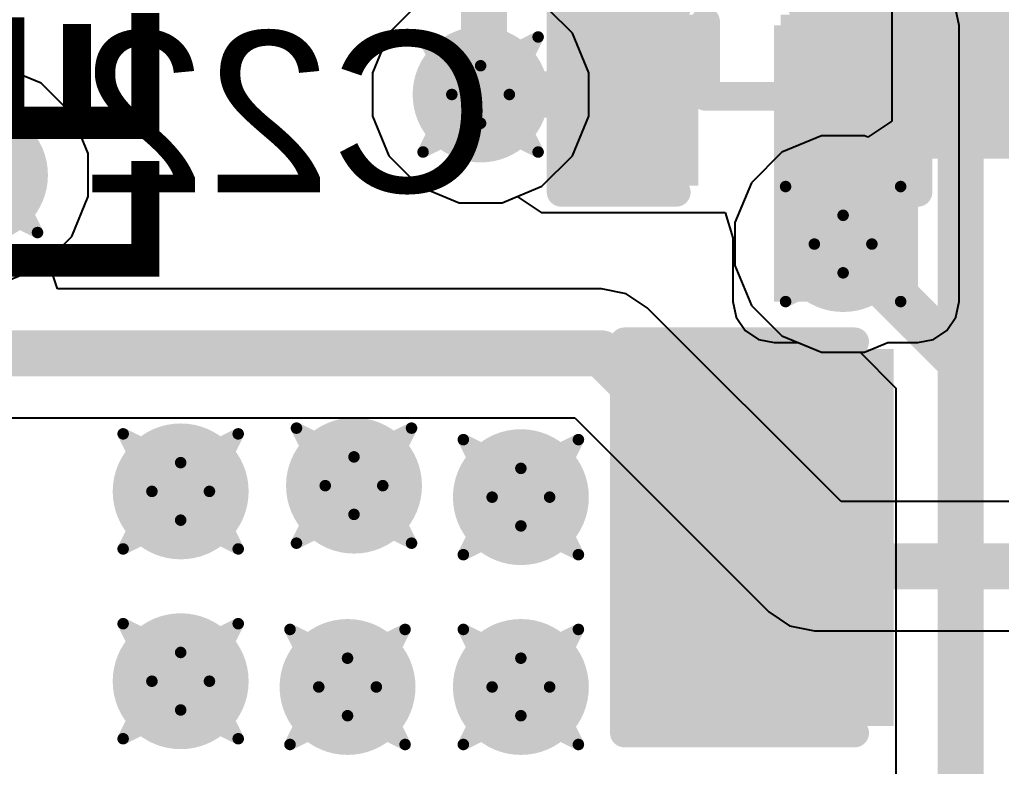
# Model space of a CAD drawing. Header units: inches. Extents: x -8 to 384, y -12 to 64.
# Drawn here: x 21.028 to 25.362, y 7.854 to 11.151 of the extents above; entities that cross this region are included whole.
import ezdxf

# ---------------------------------------------------------------- set-up
doc = ezdxf.new("R2010")
doc.units = ezdxf.units.IN
for name, color, linetype in [('Board_outline', 216, 'Continuous'), ('Bottom Layer', 5, 'Continuous'), ('Bottom Overlay', 54, 'Continuous'), ('Bottom Paste', 16, 'Continuous'), ('Bottom Solder', 6, 'Continuous'), ('Drill Drawing', 1, 'Continuous'), ('Top Layer', 1, 'Continuous'), ('Top Overlay', 2, 'Continuous'), ('Top Paste', 8, 'Continuous'), ('Top Solder', 216, 'Continuous'), ('Via Holes', 16, 'Continuous')]:
    doc.layers.add(name, color=color, linetype=linetype)
doc.styles.add('Arial', font='', dxfattribs={"height": 0.2})
doc.styles.add('Arial_Bold', font='', dxfattribs={"height": 0.2})
doc.styles.get('Arial').set_extended_font_data('Arial')
doc.styles.get('Arial_Bold').set_extended_font_data('Arial', bold=True)

# ---------------------------------------------------------------- blocks, each defined once
blk = doc.blocks.new('QFN_3X3__47')
at = {"layer": 'Top Layer'}
for points in [[(-1.125, 1.1), (-1.125, 1.8), (-0.875, 1.8), (-0.875, 1.1)], [(-0.625, 1.1), (-0.625, 1.8), (-0.375, 1.8), (-0.375, 1.1)], [(-0.125, 1.1), (-0.125, 1.8), (0.125, 1.8), (0.125, 1.1)], [(0.375, 1.1), (0.375, 1.8), (0.625, 1.8), (0.625, 1.1)], [(0.875, 1.1), (0.875, 1.8), (1.125, 1.8), (1.125, 1.1)], [(-1.8, 0.625), (-0.5, 0.625), (-0.5, 0.375), (-1.8, 0.375)], [(0.5, 0.625), (1.8, 0.625), (1.8, 0.375), (0.5, 0.375)], [(-1.8, 0.125), (-0.5, 0.125), (-0.5, -0.125), (-1.8, -0.125)], [(0.5, 0.125), (1.8, 0.125), (1.8, -0.125), (0.5, -0.125)], [(-1.8, -0.375), (-0.5, -0.375), (-0.5, -0.625), (-1.8, -0.625)], [(0.5, -0.375), (1.8, -0.375), (1.8, -0.625), (0.5, -0.625)], [(-1.125, -1.8), (-1.125, -1.1), (-0.875, -1.1), (-0.875, -1.8)], [(-0.625, -1.8), (-0.625, -1.1), (-0.375, -1.1), (-0.375, -1.8)], [(-0.125, -1.8), (-0.125, -1.1), (0.125, -1.1), (0.125, -1.8)], [(0.375, -1.8), (0.375, -1.1), (0.625, -1.1), (0.625, -1.8)], [(0.875, -1.8), (0.875, -1.1), (1.125, -1.1), (1.125, -1.8)]]:
    blk.add_hatch(color=1, dxfattribs=at).paths.add_polyline_path(points)
at = {"layer": 'Top Paste'}
for points in [[(-1.125, 1.1), (-1.125, 1.8), (-0.875, 1.8), (-0.875, 1.1)], [(-0.625, 1.1), (-0.625, 1.8), (-0.375, 1.8), (-0.375, 1.1)], [(-0.125, 1.1), (-0.125, 1.8), (0.125, 1.8), (0.125, 1.1)], [(0.375, 1.1), (0.375, 1.8), (0.625, 1.8), (0.625, 1.1)], [(0.875, 1.1), (0.875, 1.8), (1.125, 1.8), (1.125, 1.1)], [(-1.8, 0.625), (-0.5, 0.625), (-0.5, 0.375), (-1.8, 0.375)], [(0.5, 0.625), (1.8, 0.625), (1.8, 0.375), (0.5, 0.375)], [(-1.8, 0.125), (-0.5, 0.125), (-0.5, -0.125), (-1.8, -0.125)], [(0.5, 0.125), (1.8, 0.125), (1.8, -0.125), (0.5, -0.125)], [(-1.8, -0.375), (-0.5, -0.375), (-0.5, -0.625), (-1.8, -0.625)], [(0.5, -0.375), (1.8, -0.375), (1.8, -0.625), (0.5, -0.625)], [(-1.125, -1.8), (-1.125, -1.1), (-0.875, -1.1), (-0.875, -1.8)], [(-0.625, -1.8), (-0.625, -1.1), (-0.375, -1.1), (-0.375, -1.8)], [(-0.125, -1.8), (-0.125, -1.1), (0.125, -1.1), (0.125, -1.8)], [(0.375, -1.8), (0.375, -1.1), (0.625, -1.1), (0.625, -1.8)], [(0.875, -1.8), (0.875, -1.1), (1.125, -1.1), (1.125, -1.8)]]:
    blk.add_hatch(color=8, dxfattribs=at).paths.add_polyline_path(points)
at = {"layer": 'Top Solder'}
for points in [[(-1.2266, 0.9984), (-1.2266, 1.9016), (-0.7734, 1.9016), (-0.7734, 0.9984)], [(-0.7266, 0.9984), (-0.7266, 1.9016), (-0.2734, 1.9016), (-0.2734, 0.9984)], [(-0.2266, 0.9984), (-0.2266, 1.9016), (0.2266, 1.9016), (0.2266, 0.9984)], [(0.2734, 0.9984), (0.2734, 1.9016), (0.7266, 1.9016), (0.7266, 0.9984)], [(0.7734, 0.9984), (0.7734, 1.9016), (1.2266, 1.9016), (1.2266, 0.9984)], [(-1.9016, 0.7266), (-0.3984, 0.7266), (-0.3984, 0.2734), (-1.9016, 0.2734)], [(0.3984, 0.7266), (1.9016, 0.7266), (1.9016, 0.2734), (0.3984, 0.2734)], [(-1.9016, 0.2266), (-0.3984, 0.2266), (-0.3984, -0.2266), (-1.9016, -0.2266)], [(0.3984, 0.2266), (1.9016, 0.2266), (1.9016, -0.2266), (0.3984, -0.2266)], [(-1.9016, -0.2734), (-0.3984, -0.2734), (-0.3984, -0.7266), (-1.9016, -0.7266)], [(0.3984, -0.2734), (1.9016, -0.2734), (1.9016, -0.7266), (0.3984, -0.7266)], [(-1.2266, -1.9016), (-1.2266, -0.9984), (-0.7734, -0.9984), (-0.7734, -1.9016)], [(-0.7266, -1.9016), (-0.7266, -0.9984), (-0.2734, -0.9984), (-0.2734, -1.9016)], [(-0.2266, -1.9016), (-0.2266, -0.9984), (0.2266, -0.9984), (0.2266, -1.9016)], [(0.2734, -1.9016), (0.2734, -0.9984), (0.7266, -0.9984), (0.7266, -1.9016)], [(0.7734, -1.9016), (0.7734, -0.9984), (1.2266, -0.9984), (1.2266, -1.9016)]]:
    blk.add_hatch(color=216, dxfattribs=at).paths.add_polyline_path(points)
at = {"layer": 'Top Overlay'}
for points in [[(-1.6256, 1.6256, 0.127, 0.127, 0), (-1.6256, 0.762, 0.127, 0.127, 0)], [(-1.6256, 1.6256, 0.127, 0.127, 0), (-1.2954, 1.6256, 0.127, 0.127, 0)], [(1.2954, 1.6256, 0.127, 0.127, 0), (1.6256, 1.6256, 0.127, 0.127, 0)], [(1.6256, 1.6256, 0.127, 0.127, 0), (1.6256, 0.762, 0.127, 0.127, 0)], [(-1.6256, -0.762, 0.127, 0.127, 0), (-1.6256, -1.6256, 0.127, 0.127, 0)], [(1.6256, -0.762, 0.127, 0.127, 0), (1.6256, -1.6256, 0.127, 0.127, 0)], [(-1.6256, -1.6256, 0.127, 0.127, 0), (-1.2954, -1.6256, 0.127, 0.127, 0)], [(1.2954, -1.6256, 0.127, 0.127, 0), (1.6256, -1.6256, 0.127, 0.127, 0)]]:
    blk.add_lwpolyline(points, format="xyseb", dxfattribs=at)
for points in [[(-1.6574, 1.6256, 0.0635, 0.0635, 1), (-1.5938, 1.6256, 0.0635, 0.0635, 1)], [(-1.6574, 1.6256, 0.0635, 0.0635, 1), (-1.5938, 1.6256, 0.0635, 0.0635, 1)], [(-1.3272, 1.6256, 0.0635, 0.0635, 1), (-1.2636, 1.6256, 0.0635, 0.0635, 1)], [(1.2636, 1.6256, 0.0635, 0.0635, 1), (1.3272, 1.6256, 0.0635, 0.0635, 1)], [(1.5938, 1.6256, 0.0635, 0.0635, 1), (1.6574, 1.6256, 0.0635, 0.0635, 1)], [(1.5938, 1.6256, 0.0635, 0.0635, 1), (1.6574, 1.6256, 0.0635, 0.0635, 1)], [(-1.778, 0.889, 0.127, 0.127, 1), (-1.8796, 0.889, 0.127, 0.127, 1)], [(-1.9114, 0.889, 0.0635, 0.0635, 1), (-1.8478, 0.889, 0.0635, 0.0635, 1)], [(-1.8097, 0.889, 0.0635, 0.0635, 1), (-1.7463, 0.889, 0.0635, 0.0635, 1)], [(-1.6574, 0.762, 0.0635, 0.0635, 1), (-1.5938, 0.762, 0.0635, 0.0635, 1)], [(1.5938, 0.762, 0.0635, 0.0635, 1), (1.6574, 0.762, 0.0635, 0.0635, 1)], [(-1.6574, -0.762, 0.0635, 0.0635, 1), (-1.5938, -0.762, 0.0635, 0.0635, 1)], [(1.5938, -0.762, 0.0635, 0.0635, 1), (1.6574, -0.762, 0.0635, 0.0635, 1)], [(-1.6574, -1.6256, 0.0635, 0.0635, 1), (-1.5938, -1.6256, 0.0635, 0.0635, 1)], [(-1.6574, -1.6256, 0.0635, 0.0635, 1), (-1.5938, -1.6256, 0.0635, 0.0635, 1)], [(-1.3272, -1.6256, 0.0635, 0.0635, 1), (-1.2636, -1.6256, 0.0635, 0.0635, 1)], [(1.2636, -1.6256, 0.0635, 0.0635, 1), (1.3272, -1.6256, 0.0635, 0.0635, 1)], [(1.5938, -1.6256, 0.0635, 0.0635, 1), (1.6574, -1.6256, 0.0635, 0.0635, 1)], [(1.5938, -1.6256, 0.0635, 0.0635, 1), (1.6574, -1.6256, 0.0635, 0.0635, 1)]]:
    blk.add_lwpolyline(points, format="xyseb", close=True, dxfattribs=at)
blk = doc.blocks.new('LED_0402_63')
at = {"layer": 'Top Layer'}
for points in [[(-0.785, 0.36), (-0.165, 0.36), (-0.165, -0.36), (-0.785, -0.36)], [(0.165, 0.36), (0.785, 0.36), (0.785, -0.36), (0.165, -0.36)]]:
    blk.add_hatch(color=1, dxfattribs=at).paths.add_polyline_path(points)
at = {"layer": 'Top Overlay'}
blk.add_hatch(color=2, dxfattribs=at).paths.add_polyline_path([(0.9398, -0.5632), (1.6002, -0.5632), (1.6002, 0.5544), (0.9398, 0.5544)])
at = {"layer": 'Top Paste'}
for points in [[(-0.785, 0.36), (-0.165, 0.36), (-0.165, -0.36), (-0.785, -0.36)], [(0.165, 0.36), (0.785, 0.36), (0.785, -0.36), (0.165, -0.36)]]:
    blk.add_hatch(color=8, dxfattribs=at).paths.add_polyline_path(points)
at = {"layer": 'Top Solder'}
for points in [[(-0.8866, 0.4616), (-0.0634, 0.4616), (-0.0634, -0.4616), (-0.8866, -0.4616)], [(0.0634, 0.4616), (0.8866, 0.4616), (0.8866, -0.4616), (0.0634, -0.4616)]]:
    blk.add_hatch(color=216, dxfattribs=at).paths.add_polyline_path(points)
at = {"layer": 'Top Overlay'}
for points in [[(-0.9144, 0.4826, 0.2, 0.2, 0), (-0.9144, -0.4826, 0.2, 0.2, 0)], [(-0.9144, 0.4826, 0.2, 0.2, 0), (0.9398, 0.4826, 0.2, 0.2, 0)], [(0.9398, 0.4826, 0.2, 0.2, 0), (0.9398, -0.4826, 0.2, 0.2, 0)], [(-0.9144, -0.4826, 0.2, 0.2, 0), (0.9398, -0.4826, 0.2, 0.2, 0)]]:
    blk.add_lwpolyline(points, format="xyseb", dxfattribs=at)
for points in [[(-0.9644, 0.4826, 0.1, 0.1, 1), (-0.8644, 0.4826, 0.1, 0.1, 1)], [(-0.9644, 0.4826, 0.1, 0.1, 1), (-0.8644, 0.4826, 0.1, 0.1, 1)], [(0.8898, 0.4826, 0.1, 0.1, 1), (0.9898, 0.4826, 0.1, 0.1, 1)], [(0.8898, 0.4826, 0.1, 0.1, 1), (0.9898, 0.4826, 0.1, 0.1, 1)], [(-0.9644, -0.4826, 0.1, 0.1, 1), (-0.8644, -0.4826, 0.1, 0.1, 1)], [(-0.9644, -0.4826, 0.1, 0.1, 1), (-0.8644, -0.4826, 0.1, 0.1, 1)], [(0.8898, -0.4826, 0.1, 0.1, 1), (0.9898, -0.4826, 0.1, 0.1, 1)], [(0.8898, -0.4826, 0.1, 0.1, 1), (0.9898, -0.4826, 0.1, 0.1, 1)]]:
    blk.add_lwpolyline(points, format="xyseb", close=True, dxfattribs=at)
at = {"layer": 'Top Overlay', "style": 'Arial_Bold'}
blk.add_text('LED3', height=0.7112, dxfattribs=at).set_placement((-0.9898, -1.6471))
blk = doc.blocks.new('C___0402_B_90')
at = {"layer": 'Bottom Layer'}
for points in [[(-0.2413, 0.3175), (-0.2413, -0.3175), (-0.6985, -0.3175), (-0.6985, 0.3175)], [(0.6985, 0.3175), (0.6985, -0.3175), (0.2413, -0.3175), (0.2413, 0.3175)]]:
    blk.add_hatch(color=5, dxfattribs=at).paths.add_polyline_path(points)
at = {"layer": 'Bottom Paste'}
for points in [[(-0.2413, 0.3175), (-0.2413, -0.3175), (-0.6985, -0.3175), (-0.6985, 0.3175)], [(0.6985, 0.3175), (0.6985, -0.3175), (0.2413, -0.3175), (0.2413, 0.3175)]]:
    blk.add_hatch(color=16, dxfattribs=at).paths.add_polyline_path(points)
at = {"layer": 'Bottom Solder'}
for points in [[(-0.1813, 0.3775), (-0.1813, -0.3775), (-0.7585, -0.3775), (-0.7585, 0.3775)], [(0.7585, 0.3775), (0.7585, -0.3775), (0.1813, -0.3775), (0.1813, 0.3775)]]:
    blk.add_hatch(color=6, dxfattribs=at).paths.add_polyline_path(points)
at = {"layer": 'Bottom Overlay'}
for points in [[(-0.7874, 0.4064, 0.127, 0.127, 0), (-0.7874, -0.4064, 0.127, 0.127, 0)], [(-0.2794, 0.4064, 0.127, 0.127, 0), (-0.7874, 0.4064, 0.127, 0.127, 0)], [(0.7874, 0.4064, 0.127, 0.127, 0), (0.2794, 0.4064, 0.127, 0.127, 0)], [(0.7874, 0.4064, 0.127, 0.127, 0), (0.7874, -0.4064, 0.127, 0.127, 0)], [(-0.2794, -0.4064, 0.127, 0.127, 0), (-0.7874, -0.4064, 0.127, 0.127, 0)], [(0.7874, -0.4064, 0.127, 0.127, 0), (0.2794, -0.4064, 0.127, 0.127, 0)]]:
    blk.add_lwpolyline(points, format="xyseb", dxfattribs=at)
for points in [[(-0.8191, 0.4064, 0.0635, 0.0635, 1), (-0.7556, 0.4064, 0.0635, 0.0635, 1)], [(-0.8191, 0.4064, 0.0635, 0.0635, 1), (-0.7556, 0.4064, 0.0635, 0.0635, 1)], [(-0.3111, 0.4064, 0.0635, 0.0635, 1), (-0.2477, 0.4064, 0.0635, 0.0635, 1)], [(0.2477, 0.4064, 0.0635, 0.0635, 1), (0.3111, 0.4064, 0.0635, 0.0635, 1)], [(0.7556, 0.4064, 0.0635, 0.0635, 1), (0.8191, 0.4064, 0.0635, 0.0635, 1)], [(0.7556, 0.4064, 0.0635, 0.0635, 1), (0.8191, 0.4064, 0.0635, 0.0635, 1)], [(-0.8191, -0.4064, 0.0635, 0.0635, 1), (-0.7556, -0.4064, 0.0635, 0.0635, 1)], [(-0.8191, -0.4064, 0.0635, 0.0635, 1), (-0.7556, -0.4064, 0.0635, 0.0635, 1)], [(-0.3111, -0.4064, 0.0635, 0.0635, 1), (-0.2477, -0.4064, 0.0635, 0.0635, 1)], [(0.2477, -0.4064, 0.0635, 0.0635, 1), (0.3111, -0.4064, 0.0635, 0.0635, 1)], [(0.7556, -0.4064, 0.0635, 0.0635, 1), (0.8191, -0.4064, 0.0635, 0.0635, 1)], [(0.7556, -0.4064, 0.0635, 0.0635, 1), (0.8191, -0.4064, 0.0635, 0.0635, 1)]]:
    blk.add_lwpolyline(points, format="xyseb", close=True, dxfattribs=at)
blk = doc.blocks.new('C__0805_107')
at = {"layer": 'Top Layer'}
for points in [[(-1.524, 0.762), (-0.508, 0.762), (-0.508, -0.762), (-1.524, -0.762)], [(0.508, 0.762), (1.524, 0.762), (1.524, -0.762), (0.508, -0.762)]]:
    blk.add_hatch(color=1, dxfattribs=at).paths.add_polyline_path(points)
at = {"layer": 'Top Paste'}
for points in [[(-1.524, 0.762), (-0.508, 0.762), (-0.508, -0.762), (-1.524, -0.762)], [(0.508, 0.762), (1.524, 0.762), (1.524, -0.762), (0.508, -0.762)]]:
    blk.add_hatch(color=8, dxfattribs=at).paths.add_polyline_path(points)
at = {"layer": 'Top Solder'}
for points in [[(-1.594, 0.832), (-0.438, 0.832), (-0.438, -0.832), (-1.594, -0.832)], [(0.438, 0.832), (1.594, 0.832), (1.594, -0.832), (0.438, -0.832)]]:
    blk.add_hatch(color=216, dxfattribs=at).paths.add_polyline_path(points)
at = {"layer": 'Top Overlay'}
for points in [[(-1.6256, 0.8636, 0.127, 0.127, 0), (-1.6256, -0.8636, 0.127, 0.127, 0)], [(-0.6096, 0.8636, 0.127, 0.127, 0), (-1.6256, 0.8636, 0.127, 0.127, 0)], [(1.6256, 0.8636, 0.127, 0.127, 0), (0.6096, 0.8636, 0.127, 0.127, 0)], [(1.6256, 0.8636, 0.127, 0.127, 0), (1.6256, -0.8636, 0.127, 0.127, 0)], [(-0.6096, -0.8636, 0.127, 0.127, 0), (-1.6256, -0.8636, 0.127, 0.127, 0)], [(1.6256, -0.8636, 0.127, 0.127, 0), (0.6096, -0.8636, 0.127, 0.127, 0)]]:
    blk.add_lwpolyline(points, format="xyseb", dxfattribs=at)
for points in [[(-1.6574, 0.8636, 0.0635, 0.0635, 1), (-1.5938, 0.8636, 0.0635, 0.0635, 1)], [(-1.6574, 0.8636, 0.0635, 0.0635, 1), (-1.5938, 0.8636, 0.0635, 0.0635, 1)], [(-0.6413, 0.8636, 0.0635, 0.0635, 1), (-0.5778, 0.8636, 0.0635, 0.0635, 1)], [(0.5778, 0.8636, 0.0635, 0.0635, 1), (0.6413, 0.8636, 0.0635, 0.0635, 1)], [(1.5938, 0.8636, 0.0635, 0.0635, 1), (1.6574, 0.8636, 0.0635, 0.0635, 1)], [(1.5938, 0.8636, 0.0635, 0.0635, 1), (1.6574, 0.8636, 0.0635, 0.0635, 1)], [(-1.6574, -0.8636, 0.0635, 0.0635, 1), (-1.5938, -0.8636, 0.0635, 0.0635, 1)], [(-1.6574, -0.8636, 0.0635, 0.0635, 1), (-1.5938, -0.8636, 0.0635, 0.0635, 1)], [(-0.6413, -0.8636, 0.0635, 0.0635, 1), (-0.5778, -0.8636, 0.0635, 0.0635, 1)], [(0.5778, -0.8636, 0.0635, 0.0635, 1), (0.6413, -0.8636, 0.0635, 0.0635, 1)], [(1.5938, -0.8636, 0.0635, 0.0635, 1), (1.6574, -0.8636, 0.0635, 0.0635, 1)], [(1.5938, -0.8636, 0.0635, 0.0635, 1), (1.6574, -0.8636, 0.0635, 0.0635, 1)]]:
    blk.add_lwpolyline(points, format="xyseb", close=True, dxfattribs=at)

msp = doc.modelspace()

# ---------------------------------------------------------------- hatches: boundary and pattern name
at = {"layer": 'Bottom Layer'}
h = msp.add_hatch(color=5, dxfattribs=at)
edge = h.paths.add_edge_path()
edge.add_arc((23.0632, 10.8204), 0.3, 0, 360)
msp.add_hatch(color=5, dxfattribs=at).paths.add_polyline_path([(24.3586, 9.906), (24.9936, 9.906), (24.9936, 11.1252), (24.3586, 11.1252)])
h = msp.add_hatch(color=5, dxfattribs=at)
edge = h.paths.add_edge_path()
edge.add_arc((20.8534, 10.4648), 0.3, 0, 360)
h = msp.add_hatch(color=5, dxfattribs=at)
edge = h.paths.add_edge_path()
edge.add_arc((24.6634, 10.16), 0.3, 0, 360)
h = msp.add_hatch(color=5, dxfattribs=at)
edge = h.paths.add_edge_path()
edge.add_arc((21.7393, 9.0678), 0.3, 0, 360)
h = msp.add_hatch(color=5, dxfattribs=at)
edge = h.paths.add_edge_path()
edge.add_arc((22.5044, 9.0932), 0.3, 0, 360)
h = msp.add_hatch(color=5, dxfattribs=at)
edge = h.paths.add_edge_path()
edge.add_arc((23.241, 9.0424), 0.3, 0, 360)
h = msp.add_hatch(color=5, dxfattribs=at)
edge = h.paths.add_edge_path()
edge.add_arc((21.7393, 8.2296), 0.3, 0, 360)
h = msp.add_hatch(color=5, dxfattribs=at)
edge = h.paths.add_edge_path()
edge.add_arc((22.4759, 8.2042), 0.3, 0, 360)
h = msp.add_hatch(color=5, dxfattribs=at)
edge = h.paths.add_edge_path()
edge.add_arc((23.241, 8.2042), 0.3, 0, 360)
at = {"layer": 'Top Layer'}
h = msp.add_hatch(color=1, dxfattribs=at)
edge = h.paths.add_edge_path()
edge.add_arc((23.0632, 10.8204), 0.3, 0, 360)
h = msp.add_hatch(color=1, dxfattribs=at)
edge = h.paths.add_edge_path()
edge.add_arc((20.8534, 10.4648), 0.3, 0, 360)
h = msp.add_hatch(color=1, dxfattribs=at)
edge = h.paths.add_edge_path()
edge.add_arc((24.6634, 10.16), 0.3, 0, 360)
h = msp.add_hatch(color=1, dxfattribs=at)
edge = h.paths.add_edge_path()
edge.add_arc((21.7393, 9.0678), 0.3, 0, 360)
h = msp.add_hatch(color=1, dxfattribs=at)
edge = h.paths.add_edge_path()
edge.add_arc((22.5044, 9.0932), 0.3, 0, 360)
h = msp.add_hatch(color=1, dxfattribs=at)
edge = h.paths.add_edge_path()
edge.add_arc((23.241, 9.0424), 0.3, 0, 360)
h = msp.add_hatch(color=1, dxfattribs=at)
edge = h.paths.add_edge_path()
edge.add_arc((21.7393, 8.2296), 0.3, 0, 360)
h = msp.add_hatch(color=1, dxfattribs=at)
edge = h.paths.add_edge_path()
edge.add_arc((22.4759, 8.2042), 0.3, 0, 360)
h = msp.add_hatch(color=1, dxfattribs=at)
edge = h.paths.add_edge_path()
edge.add_arc((23.241, 8.2042), 0.3, 0, 360)
at = {"layer": 'Via Holes'}
h = msp.add_hatch(color=7, dxfattribs=at)
edge = h.paths.add_edge_path()
edge.add_arc((23.0632, 10.8204), 0.15, 0, 360)
h = msp.add_hatch(color=7, dxfattribs=at)
edge = h.paths.add_edge_path()
edge.add_arc((24.6634, 10.16), 0.15, 0, 360)
h = msp.add_hatch(color=7, dxfattribs=at)
edge = h.paths.add_edge_path()
edge.add_arc((22.5044, 9.0932), 0.15, 0, 360)
h = msp.add_hatch(color=7, dxfattribs=at)
edge = h.paths.add_edge_path()
edge.add_arc((21.7393, 9.0678), 0.15, 0, 360)
h = msp.add_hatch(color=7, dxfattribs=at)
edge = h.paths.add_edge_path()
edge.add_arc((23.241, 9.0424), 0.15, 0, 360)
h = msp.add_hatch(color=7, dxfattribs=at)
edge = h.paths.add_edge_path()
edge.add_arc((21.7393, 8.2296), 0.15, 0, 360)
h = msp.add_hatch(color=7, dxfattribs=at)
edge = h.paths.add_edge_path()
edge.add_arc((22.4759, 8.2042), 0.15, 0, 360)
h = msp.add_hatch(color=7, dxfattribs=at)
edge = h.paths.add_edge_path()
edge.add_arc((23.241, 8.2042), 0.15, 0, 360)

# ---------------------------------------------------------------- linework, layer by layer
at = {"layer": 'Board_outline'}
msp.add_lwpolyline([(37.5368, 13.3604, 0.254, 0.254, 1), (-7.4632, 13.3604, 0.254, 0.254, 1)], format="xyseb", close=True, dxfattribs=at)
at = {"layer": 'Bottom Layer'}
for p, q in [((22.7925, 11.2255), (22.6581, 11.0911)), ((25.1749, 11.1252), (25.1611, 11.1946)), ((25.1749, 9.906), (25.1749, 11.1252)), ((22.6581, 11.0911), (22.5854, 10.9154)), ((21.1241, 10.8699), (20.9484, 10.9426)), ((22.5854, 10.9154), (22.5854, 10.7254)), ((21.2585, 10.7355), (21.1241, 10.8699)), ((21.3312, 10.5598), (21.2585, 10.7355)), ((22.5854, 10.7254), (22.6581, 10.5497)), ((21.3312, 10.3698), (21.3312, 10.5598)), ((22.6581, 10.5497), (22.7925, 10.4153)), ((22.7925, 10.4153), (22.9682, 10.3426)), ((21.2585, 10.1941), (21.3312, 10.3698)), ((23.1582, 10.3426), (23.2246, 10.3701)), ((23.2246, 10.3701), (23.3299, 10.2997)), ((22.9682, 10.3426), (23.1582, 10.3426)), ((23.3299, 10.2997), (23.3299, 10.2997)), ((23.3299, 10.2997), (24.1427, 10.2997)), ((24.1427, 10.2997), (24.1773, 10.187)), ((21.1536, 10.0893), (21.2585, 10.1941)), ((24.1773, 10.187), (24.1773, 9.906)), ((21.1954, 9.9623), (21.1536, 10.0893)), ((23.5966, 9.9623), (21.1954, 9.9623)), ((23.7056, 9.9406), (23.5966, 9.9623)), ((23.5966, 9.9623), (23.5966, 9.9623)), ((23.798, 9.8788), (23.7056, 9.9406)), ((24.1773, 9.906), (24.1911, 9.8366)), ((25.1611, 9.8366), (25.1749, 9.906)), ((24.6544, 9.0225), (23.798, 9.8788)), ((24.1911, 9.8366), (24.2304, 9.7778)), ((25.1218, 9.7778), (25.1611, 9.8366)), ((24.2304, 9.7778), (24.2892, 9.7385)), ((25.063, 9.7385), (25.1218, 9.7778)), ((24.2892, 9.7385), (24.3586, 9.7247)), ((24.3586, 9.7247), (24.4657, 9.7247)), ((24.4657, 9.7247), (24.5684, 9.6822)), ((24.7584, 9.6822), (24.8611, 9.7247)), ((24.8611, 9.7247), (24.9936, 9.7247)), ((24.9936, 9.7247), (25.063, 9.7385)), ((24.5684, 9.6822), (24.7584, 9.6822)), ((20.4343, 9.3925), (23.4786, 9.3925)), ((23.4786, 9.3925), (24.335, 8.5362)), ((26.8634, 9.0225), (24.6544, 9.0225)), ((24.335, 8.5362), (24.4274, 8.4744)), ((24.4274, 8.4744), (24.5364, 8.4527)), ((24.5364, 8.4527), (24.5364, 8.4527)), ((24.5364, 8.4527), (26.8634, 8.4527))]:
    msp.add_line(p, q, dxfattribs=at)
for points in [[(23.0632, 10.8204, 0.2032, 0.2032, 0), (23.7109, 10.8204, 0.2032, 0.2032, 0)], [(23.7109, 10.8204, 0.2032, 0.2032, 0), (23.7363, 10.795, 0.2032, 0.2032, 0)], [(24.6634, 10.6807, 0.2032, 0.2032, 0), (24.7777, 10.795, 0.2032, 0.2032, 0)], [(24.6634, 10.16, 0.2032, 0.2032, 0), (24.6634, 10.6807, 0.2032, 0.2032, 0)], [(19.939, 9.6774, 0.2032, 0.2032, 0), (23.5966, 9.6774, 0.2032, 0.2032, 0)], [(23.5966, 9.6774, 0.2032, 0.2032, 0), (24.5364, 8.7376, 0.2032, 0.2032, 0)], [(24.5364, 8.7376, 0.2032, 0.2032, 0), (27.2542, 8.7376, 0.2032, 0.2032, 0)]]:
    msp.add_lwpolyline(points, format="xyseb", dxfattribs=at)
for points in [[(23.0124, 10.8204, 0.1016, 0.1016, 1), (23.114, 10.8204, 0.1016, 0.1016, 1)], [(23.6601, 10.8204, 0.1016, 0.1016, 1), (23.7617, 10.8204, 0.1016, 0.1016, 1)], [(23.6601, 10.8204, 0.1016, 0.1016, 1), (23.7617, 10.8204, 0.1016, 0.1016, 1)], [(23.6855, 10.795, 0.1016, 0.1016, 1), (23.7871, 10.795, 0.1016, 0.1016, 1)], [(24.7269, 10.795, 0.1016, 0.1016, 1), (24.8285, 10.795, 0.1016, 0.1016, 1)], [(24.6126, 10.6807, 0.1016, 0.1016, 1), (24.7142, 10.6807, 0.1016, 0.1016, 1)], [(24.6126, 10.6807, 0.1016, 0.1016, 1), (24.7142, 10.6807, 0.1016, 0.1016, 1)], [(24.6126, 10.16, 0.1016, 0.1016, 1), (24.7142, 10.16, 0.1016, 0.1016, 1)], [(23.5458, 9.6774, 0.1016, 0.1016, 1), (23.6474, 9.6774, 0.1016, 0.1016, 1)], [(23.5458, 9.6774, 0.1016, 0.1016, 1), (23.6474, 9.6774, 0.1016, 0.1016, 1)], [(24.4856, 8.7376, 0.1016, 0.1016, 1), (24.5872, 8.7376, 0.1016, 0.1016, 1)], [(24.4856, 8.7376, 0.1016, 0.1016, 1), (24.5872, 8.7376, 0.1016, 0.1016, 1)]]:
    msp.add_lwpolyline(points, format="xyseb", close=True, dxfattribs=at)
at = {"layer": 'Drill Drawing'}
for points in [[(22.8092, 11.0744, 0.0508, 0.0508, 0), (23.0632, 10.9474, 0.0508, 0.0508, 0)], [(22.8092, 11.0744, 0.0508, 0.0508, 0), (22.9362, 10.8204, 0.0508, 0.0508, 0)], [(23.0632, 10.9474, 0.0508, 0.0508, 0), (23.3172, 11.0744, 0.0508, 0.0508, 0)], [(23.1902, 10.8204, 0.0508, 0.0508, 0), (23.3172, 11.0744, 0.0508, 0.0508, 0)], [(22.8092, 10.5664, 0.0508, 0.0508, 0), (22.9362, 10.8204, 0.0508, 0.0508, 0)], [(23.1902, 10.8204, 0.0508, 0.0508, 0), (23.3172, 10.5664, 0.0508, 0.0508, 0)], [(20.8534, 10.5918, 0.0508, 0.0508, 0), (21.1074, 10.7188, 0.0508, 0.0508, 0)], [(20.9804, 10.4648, 0.0508, 0.0508, 0), (21.1074, 10.7188, 0.0508, 0.0508, 0)], [(22.8092, 10.5664, 0.0508, 0.0508, 0), (23.0632, 10.6934, 0.0508, 0.0508, 0)], [(23.0632, 10.6934, 0.0508, 0.0508, 0), (23.3172, 10.5664, 0.0508, 0.0508, 0)], [(20.9804, 10.4648, 0.0508, 0.0508, 0), (21.1074, 10.2108, 0.0508, 0.0508, 0)], [(24.4094, 10.414, 0.0508, 0.0508, 0), (24.6634, 10.287, 0.0508, 0.0508, 0)], [(24.4094, 10.414, 0.0508, 0.0508, 0), (24.5364, 10.16, 0.0508, 0.0508, 0)], [(24.6634, 10.287, 0.0508, 0.0508, 0), (24.9174, 10.414, 0.0508, 0.0508, 0)], [(24.7904, 10.16, 0.0508, 0.0508, 0), (24.9174, 10.414, 0.0508, 0.0508, 0)], [(20.8534, 10.3378, 0.0508, 0.0508, 0), (21.1074, 10.2108, 0.0508, 0.0508, 0)], [(24.4094, 9.906, 0.0508, 0.0508, 0), (24.5364, 10.16, 0.0508, 0.0508, 0)], [(24.7904, 10.16, 0.0508, 0.0508, 0), (24.9174, 9.906, 0.0508, 0.0508, 0)], [(24.4094, 9.906, 0.0508, 0.0508, 0), (24.6634, 10.033, 0.0508, 0.0508, 0)], [(24.6634, 10.033, 0.0508, 0.0508, 0), (24.9174, 9.906, 0.0508, 0.0508, 0)], [(22.2504, 9.3472, 0.0508, 0.0508, 0), (22.5044, 9.2202, 0.0508, 0.0508, 0)], [(22.2504, 9.3472, 0.0508, 0.0508, 0), (22.3774, 9.0932, 0.0508, 0.0508, 0)], [(22.5044, 9.2202, 0.0508, 0.0508, 0), (22.7584, 9.3472, 0.0508, 0.0508, 0)], [(22.6314, 9.0932, 0.0508, 0.0508, 0), (22.7584, 9.3472, 0.0508, 0.0508, 0)], [(21.4853, 9.3218, 0.0508, 0.0508, 0), (21.7393, 9.1948, 0.0508, 0.0508, 0)], [(21.4853, 9.3218, 0.0508, 0.0508, 0), (21.6123, 9.0678, 0.0508, 0.0508, 0)], [(21.7393, 9.1948, 0.0508, 0.0508, 0), (21.9933, 9.3218, 0.0508, 0.0508, 0)], [(21.8663, 9.0678, 0.0508, 0.0508, 0), (21.9933, 9.3218, 0.0508, 0.0508, 0)], [(22.987, 9.2964, 0.0508, 0.0508, 0), (23.241, 9.1694, 0.0508, 0.0508, 0)], [(22.987, 9.2964, 0.0508, 0.0508, 0), (23.114, 9.0424, 0.0508, 0.0508, 0)], [(23.241, 9.1694, 0.0508, 0.0508, 0), (23.495, 9.2964, 0.0508, 0.0508, 0)], [(23.368, 9.0424, 0.0508, 0.0508, 0), (23.495, 9.2964, 0.0508, 0.0508, 0)], [(22.2504, 8.8392, 0.0508, 0.0508, 0), (22.3774, 9.0932, 0.0508, 0.0508, 0)], [(22.6314, 9.0932, 0.0508, 0.0508, 0), (22.7584, 8.8392, 0.0508, 0.0508, 0)], [(21.4853, 8.8138, 0.0508, 0.0508, 0), (21.6123, 9.0678, 0.0508, 0.0508, 0)], [(21.8663, 9.0678, 0.0508, 0.0508, 0), (21.9933, 8.8138, 0.0508, 0.0508, 0)], [(22.987, 8.7884, 0.0508, 0.0508, 0), (23.114, 9.0424, 0.0508, 0.0508, 0)], [(23.368, 9.0424, 0.0508, 0.0508, 0), (23.495, 8.7884, 0.0508, 0.0508, 0)], [(22.2504, 8.8392, 0.0508, 0.0508, 0), (22.5044, 8.9662, 0.0508, 0.0508, 0)], [(22.5044, 8.9662, 0.0508, 0.0508, 0), (22.7584, 8.8392, 0.0508, 0.0508, 0)], [(21.4853, 8.8138, 0.0508, 0.0508, 0), (21.7393, 8.9408, 0.0508, 0.0508, 0)], [(21.7393, 8.9408, 0.0508, 0.0508, 0), (21.9933, 8.8138, 0.0508, 0.0508, 0)], [(22.987, 8.7884, 0.0508, 0.0508, 0), (23.241, 8.9154, 0.0508, 0.0508, 0)], [(23.241, 8.9154, 0.0508, 0.0508, 0), (23.495, 8.7884, 0.0508, 0.0508, 0)], [(21.4853, 8.4836, 0.0508, 0.0508, 0), (21.7393, 8.3566, 0.0508, 0.0508, 0)], [(21.4853, 8.4836, 0.0508, 0.0508, 0), (21.6123, 8.2296, 0.0508, 0.0508, 0)], [(21.7393, 8.3566, 0.0508, 0.0508, 0), (21.9933, 8.4836, 0.0508, 0.0508, 0)], [(21.8663, 8.2296, 0.0508, 0.0508, 0), (21.9933, 8.4836, 0.0508, 0.0508, 0)], [(22.2219, 8.4582, 0.0508, 0.0508, 0), (22.4759, 8.3312, 0.0508, 0.0508, 0)], [(22.2219, 8.4582, 0.0508, 0.0508, 0), (22.3489, 8.2042, 0.0508, 0.0508, 0)], [(22.4759, 8.3312, 0.0508, 0.0508, 0), (22.7299, 8.4582, 0.0508, 0.0508, 0)], [(22.6029, 8.2042, 0.0508, 0.0508, 0), (22.7299, 8.4582, 0.0508, 0.0508, 0)], [(22.987, 8.4582, 0.0508, 0.0508, 0), (23.241, 8.3312, 0.0508, 0.0508, 0)], [(22.987, 8.4582, 0.0508, 0.0508, 0), (23.114, 8.2042, 0.0508, 0.0508, 0)], [(23.241, 8.3312, 0.0508, 0.0508, 0), (23.495, 8.4582, 0.0508, 0.0508, 0)], [(23.368, 8.2042, 0.0508, 0.0508, 0), (23.495, 8.4582, 0.0508, 0.0508, 0)], [(21.4853, 7.9756, 0.0508, 0.0508, 0), (21.6123, 8.2296, 0.0508, 0.0508, 0)], [(21.8663, 8.2296, 0.0508, 0.0508, 0), (21.9933, 7.9756, 0.0508, 0.0508, 0)], [(22.2219, 7.9502, 0.0508, 0.0508, 0), (22.3489, 8.2042, 0.0508, 0.0508, 0)], [(22.6029, 8.2042, 0.0508, 0.0508, 0), (22.7299, 7.9502, 0.0508, 0.0508, 0)], [(22.987, 7.9502, 0.0508, 0.0508, 0), (23.114, 8.2042, 0.0508, 0.0508, 0)], [(23.368, 8.2042, 0.0508, 0.0508, 0), (23.495, 7.9502, 0.0508, 0.0508, 0)], [(21.4853, 7.9756, 0.0508, 0.0508, 0), (21.7393, 8.1026, 0.0508, 0.0508, 0)], [(21.7393, 8.1026, 0.0508, 0.0508, 0), (21.9933, 7.9756, 0.0508, 0.0508, 0)], [(22.2219, 7.9502, 0.0508, 0.0508, 0), (22.4759, 8.0772, 0.0508, 0.0508, 0)], [(22.4759, 8.0772, 0.0508, 0.0508, 0), (22.7299, 7.9502, 0.0508, 0.0508, 0)], [(22.987, 7.9502, 0.0508, 0.0508, 0), (23.241, 8.0772, 0.0508, 0.0508, 0)], [(23.241, 8.0772, 0.0508, 0.0508, 0), (23.495, 7.9502, 0.0508, 0.0508, 0)]]:
    msp.add_lwpolyline(points, format="xyseb", dxfattribs=at)
for points in [[(22.7965, 11.0744, 0.0254, 0.0254, 1), (22.8219, 11.0744, 0.0254, 0.0254, 1)], [(22.7965, 11.0744, 0.0254, 0.0254, 1), (22.8219, 11.0744, 0.0254, 0.0254, 1)], [(23.3045, 11.0744, 0.0254, 0.0254, 1), (23.3299, 11.0744, 0.0254, 0.0254, 1)], [(23.3045, 11.0744, 0.0254, 0.0254, 1), (23.3299, 11.0744, 0.0254, 0.0254, 1)], [(23.0505, 10.9474, 0.0254, 0.0254, 1), (23.0759, 10.9474, 0.0254, 0.0254, 1)], [(23.0505, 10.9474, 0.0254, 0.0254, 1), (23.0759, 10.9474, 0.0254, 0.0254, 1)], [(22.9235, 10.8204, 0.0254, 0.0254, 1), (22.9489, 10.8204, 0.0254, 0.0254, 1)], [(22.9235, 10.8204, 0.0254, 0.0254, 1), (22.9489, 10.8204, 0.0254, 0.0254, 1)], [(23.1775, 10.8204, 0.0254, 0.0254, 1), (23.2029, 10.8204, 0.0254, 0.0254, 1)], [(23.1775, 10.8204, 0.0254, 0.0254, 1), (23.2029, 10.8204, 0.0254, 0.0254, 1)], [(21.0947, 10.7188, 0.0254, 0.0254, 1), (21.1201, 10.7188, 0.0254, 0.0254, 1)], [(21.0947, 10.7188, 0.0254, 0.0254, 1), (21.1201, 10.7188, 0.0254, 0.0254, 1)], [(23.0505, 10.6934, 0.0254, 0.0254, 1), (23.0759, 10.6934, 0.0254, 0.0254, 1)], [(23.0505, 10.6934, 0.0254, 0.0254, 1), (23.0759, 10.6934, 0.0254, 0.0254, 1)], [(22.7965, 10.5664, 0.0254, 0.0254, 1), (22.8219, 10.5664, 0.0254, 0.0254, 1)], [(22.7965, 10.5664, 0.0254, 0.0254, 1), (22.8219, 10.5664, 0.0254, 0.0254, 1)], [(23.3045, 10.5664, 0.0254, 0.0254, 1), (23.3299, 10.5664, 0.0254, 0.0254, 1)], [(23.3045, 10.5664, 0.0254, 0.0254, 1), (23.3299, 10.5664, 0.0254, 0.0254, 1)], [(24.3967, 10.414, 0.0254, 0.0254, 1), (24.4221, 10.414, 0.0254, 0.0254, 1)], [(24.3967, 10.414, 0.0254, 0.0254, 1), (24.4221, 10.414, 0.0254, 0.0254, 1)], [(24.9047, 10.414, 0.0254, 0.0254, 1), (24.9301, 10.414, 0.0254, 0.0254, 1)], [(24.9047, 10.414, 0.0254, 0.0254, 1), (24.9301, 10.414, 0.0254, 0.0254, 1)], [(24.6507, 10.287, 0.0254, 0.0254, 1), (24.6761, 10.287, 0.0254, 0.0254, 1)], [(24.6507, 10.287, 0.0254, 0.0254, 1), (24.6761, 10.287, 0.0254, 0.0254, 1)], [(21.0947, 10.2108, 0.0254, 0.0254, 1), (21.1201, 10.2108, 0.0254, 0.0254, 1)], [(21.0947, 10.2108, 0.0254, 0.0254, 1), (21.1201, 10.2108, 0.0254, 0.0254, 1)], [(24.5237, 10.16, 0.0254, 0.0254, 1), (24.5491, 10.16, 0.0254, 0.0254, 1)], [(24.5237, 10.16, 0.0254, 0.0254, 1), (24.5491, 10.16, 0.0254, 0.0254, 1)], [(24.7777, 10.16, 0.0254, 0.0254, 1), (24.8031, 10.16, 0.0254, 0.0254, 1)], [(24.7777, 10.16, 0.0254, 0.0254, 1), (24.8031, 10.16, 0.0254, 0.0254, 1)], [(24.6507, 10.033, 0.0254, 0.0254, 1), (24.6761, 10.033, 0.0254, 0.0254, 1)], [(24.6507, 10.033, 0.0254, 0.0254, 1), (24.6761, 10.033, 0.0254, 0.0254, 1)], [(24.3967, 9.906, 0.0254, 0.0254, 1), (24.4221, 9.906, 0.0254, 0.0254, 1)], [(24.3967, 9.906, 0.0254, 0.0254, 1), (24.4221, 9.906, 0.0254, 0.0254, 1)], [(24.9047, 9.906, 0.0254, 0.0254, 1), (24.9301, 9.906, 0.0254, 0.0254, 1)], [(24.9047, 9.906, 0.0254, 0.0254, 1), (24.9301, 9.906, 0.0254, 0.0254, 1)], [(22.2377, 9.3472, 0.0254, 0.0254, 1), (22.2631, 9.3472, 0.0254, 0.0254, 1)], [(22.2377, 9.3472, 0.0254, 0.0254, 1), (22.2631, 9.3472, 0.0254, 0.0254, 1)], [(22.7457, 9.3472, 0.0254, 0.0254, 1), (22.7711, 9.3472, 0.0254, 0.0254, 1)], [(22.7457, 9.3472, 0.0254, 0.0254, 1), (22.7711, 9.3472, 0.0254, 0.0254, 1)], [(21.4726, 9.3218, 0.0254, 0.0254, 1), (21.498, 9.3218, 0.0254, 0.0254, 1)], [(21.4726, 9.3218, 0.0254, 0.0254, 1), (21.498, 9.3218, 0.0254, 0.0254, 1)], [(21.9806, 9.3218, 0.0254, 0.0254, 1), (22.006, 9.3218, 0.0254, 0.0254, 1)], [(21.9806, 9.3218, 0.0254, 0.0254, 1), (22.006, 9.3218, 0.0254, 0.0254, 1)], [(22.9743, 9.2964, 0.0254, 0.0254, 1), (22.9997, 9.2964, 0.0254, 0.0254, 1)], [(22.9743, 9.2964, 0.0254, 0.0254, 1), (22.9997, 9.2964, 0.0254, 0.0254, 1)], [(23.4823, 9.2964, 0.0254, 0.0254, 1), (23.5077, 9.2964, 0.0254, 0.0254, 1)], [(23.4823, 9.2964, 0.0254, 0.0254, 1), (23.5077, 9.2964, 0.0254, 0.0254, 1)], [(22.4917, 9.2202, 0.0254, 0.0254, 1), (22.5171, 9.2202, 0.0254, 0.0254, 1)], [(22.4917, 9.2202, 0.0254, 0.0254, 1), (22.5171, 9.2202, 0.0254, 0.0254, 1)], [(21.7266, 9.1948, 0.0254, 0.0254, 1), (21.752, 9.1948, 0.0254, 0.0254, 1)], [(21.7266, 9.1948, 0.0254, 0.0254, 1), (21.752, 9.1948, 0.0254, 0.0254, 1)], [(23.2283, 9.1694, 0.0254, 0.0254, 1), (23.2537, 9.1694, 0.0254, 0.0254, 1)], [(23.2283, 9.1694, 0.0254, 0.0254, 1), (23.2537, 9.1694, 0.0254, 0.0254, 1)], [(22.3647, 9.0932, 0.0254, 0.0254, 1), (22.3901, 9.0932, 0.0254, 0.0254, 1)], [(22.3647, 9.0932, 0.0254, 0.0254, 1), (22.3901, 9.0932, 0.0254, 0.0254, 1)], [(22.6187, 9.0932, 0.0254, 0.0254, 1), (22.6441, 9.0932, 0.0254, 0.0254, 1)], [(22.6187, 9.0932, 0.0254, 0.0254, 1), (22.6441, 9.0932, 0.0254, 0.0254, 1)], [(21.5996, 9.0678, 0.0254, 0.0254, 1), (21.625, 9.0678, 0.0254, 0.0254, 1)], [(21.5996, 9.0678, 0.0254, 0.0254, 1), (21.625, 9.0678, 0.0254, 0.0254, 1)], [(21.8536, 9.0678, 0.0254, 0.0254, 1), (21.879, 9.0678, 0.0254, 0.0254, 1)], [(21.8536, 9.0678, 0.0254, 0.0254, 1), (21.879, 9.0678, 0.0254, 0.0254, 1)], [(23.1013, 9.0424, 0.0254, 0.0254, 1), (23.1267, 9.0424, 0.0254, 0.0254, 1)], [(23.1013, 9.0424, 0.0254, 0.0254, 1), (23.1267, 9.0424, 0.0254, 0.0254, 1)], [(23.3553, 9.0424, 0.0254, 0.0254, 1), (23.3807, 9.0424, 0.0254, 0.0254, 1)], [(23.3553, 9.0424, 0.0254, 0.0254, 1), (23.3807, 9.0424, 0.0254, 0.0254, 1)], [(22.4917, 8.9662, 0.0254, 0.0254, 1), (22.5171, 8.9662, 0.0254, 0.0254, 1)], [(22.4917, 8.9662, 0.0254, 0.0254, 1), (22.5171, 8.9662, 0.0254, 0.0254, 1)], [(21.7266, 8.9408, 0.0254, 0.0254, 1), (21.752, 8.9408, 0.0254, 0.0254, 1)], [(21.7266, 8.9408, 0.0254, 0.0254, 1), (21.752, 8.9408, 0.0254, 0.0254, 1)], [(23.2283, 8.9154, 0.0254, 0.0254, 1), (23.2537, 8.9154, 0.0254, 0.0254, 1)], [(23.2283, 8.9154, 0.0254, 0.0254, 1), (23.2537, 8.9154, 0.0254, 0.0254, 1)], [(22.2377, 8.8392, 0.0254, 0.0254, 1), (22.2631, 8.8392, 0.0254, 0.0254, 1)], [(22.2377, 8.8392, 0.0254, 0.0254, 1), (22.2631, 8.8392, 0.0254, 0.0254, 1)], [(22.7457, 8.8392, 0.0254, 0.0254, 1), (22.7711, 8.8392, 0.0254, 0.0254, 1)], [(22.7457, 8.8392, 0.0254, 0.0254, 1), (22.7711, 8.8392, 0.0254, 0.0254, 1)], [(21.4726, 8.8138, 0.0254, 0.0254, 1), (21.498, 8.8138, 0.0254, 0.0254, 1)], [(21.4726, 8.8138, 0.0254, 0.0254, 1), (21.498, 8.8138, 0.0254, 0.0254, 1)], [(21.9806, 8.8138, 0.0254, 0.0254, 1), (22.006, 8.8138, 0.0254, 0.0254, 1)], [(21.9806, 8.8138, 0.0254, 0.0254, 1), (22.006, 8.8138, 0.0254, 0.0254, 1)], [(22.9743, 8.7884, 0.0254, 0.0254, 1), (22.9997, 8.7884, 0.0254, 0.0254, 1)], [(22.9743, 8.7884, 0.0254, 0.0254, 1), (22.9997, 8.7884, 0.0254, 0.0254, 1)], [(23.4823, 8.7884, 0.0254, 0.0254, 1), (23.5077, 8.7884, 0.0254, 0.0254, 1)], [(23.4823, 8.7884, 0.0254, 0.0254, 1), (23.5077, 8.7884, 0.0254, 0.0254, 1)], [(21.4726, 8.4836, 0.0254, 0.0254, 1), (21.498, 8.4836, 0.0254, 0.0254, 1)], [(21.4726, 8.4836, 0.0254, 0.0254, 1), (21.498, 8.4836, 0.0254, 0.0254, 1)], [(21.9806, 8.4836, 0.0254, 0.0254, 1), (22.006, 8.4836, 0.0254, 0.0254, 1)], [(21.9806, 8.4836, 0.0254, 0.0254, 1), (22.006, 8.4836, 0.0254, 0.0254, 1)], [(22.2092, 8.4582, 0.0254, 0.0254, 1), (22.2346, 8.4582, 0.0254, 0.0254, 1)], [(22.2092, 8.4582, 0.0254, 0.0254, 1), (22.2346, 8.4582, 0.0254, 0.0254, 1)], [(22.7172, 8.4582, 0.0254, 0.0254, 1), (22.7426, 8.4582, 0.0254, 0.0254, 1)], [(22.7172, 8.4582, 0.0254, 0.0254, 1), (22.7426, 8.4582, 0.0254, 0.0254, 1)], [(22.9743, 8.4582, 0.0254, 0.0254, 1), (22.9997, 8.4582, 0.0254, 0.0254, 1)], [(22.9743, 8.4582, 0.0254, 0.0254, 1), (22.9997, 8.4582, 0.0254, 0.0254, 1)], [(23.4823, 8.4582, 0.0254, 0.0254, 1), (23.5077, 8.4582, 0.0254, 0.0254, 1)], [(23.4823, 8.4582, 0.0254, 0.0254, 1), (23.5077, 8.4582, 0.0254, 0.0254, 1)], [(21.7266, 8.3566, 0.0254, 0.0254, 1), (21.752, 8.3566, 0.0254, 0.0254, 1)], [(21.7266, 8.3566, 0.0254, 0.0254, 1), (21.752, 8.3566, 0.0254, 0.0254, 1)], [(22.4632, 8.3312, 0.0254, 0.0254, 1), (22.4886, 8.3312, 0.0254, 0.0254, 1)], [(22.4632, 8.3312, 0.0254, 0.0254, 1), (22.4886, 8.3312, 0.0254, 0.0254, 1)], [(23.2283, 8.3312, 0.0254, 0.0254, 1), (23.2537, 8.3312, 0.0254, 0.0254, 1)], [(23.2283, 8.3312, 0.0254, 0.0254, 1), (23.2537, 8.3312, 0.0254, 0.0254, 1)], [(21.5996, 8.2296, 0.0254, 0.0254, 1), (21.625, 8.2296, 0.0254, 0.0254, 1)], [(21.5996, 8.2296, 0.0254, 0.0254, 1), (21.625, 8.2296, 0.0254, 0.0254, 1)], [(21.8536, 8.2296, 0.0254, 0.0254, 1), (21.879, 8.2296, 0.0254, 0.0254, 1)], [(21.8536, 8.2296, 0.0254, 0.0254, 1), (21.879, 8.2296, 0.0254, 0.0254, 1)], [(22.3362, 8.2042, 0.0254, 0.0254, 1), (22.3616, 8.2042, 0.0254, 0.0254, 1)], [(22.3362, 8.2042, 0.0254, 0.0254, 1), (22.3616, 8.2042, 0.0254, 0.0254, 1)], [(22.5902, 8.2042, 0.0254, 0.0254, 1), (22.6156, 8.2042, 0.0254, 0.0254, 1)], [(22.5902, 8.2042, 0.0254, 0.0254, 1), (22.6156, 8.2042, 0.0254, 0.0254, 1)], [(23.1013, 8.2042, 0.0254, 0.0254, 1), (23.1267, 8.2042, 0.0254, 0.0254, 1)], [(23.1013, 8.2042, 0.0254, 0.0254, 1), (23.1267, 8.2042, 0.0254, 0.0254, 1)], [(23.3553, 8.2042, 0.0254, 0.0254, 1), (23.3807, 8.2042, 0.0254, 0.0254, 1)], [(23.3553, 8.2042, 0.0254, 0.0254, 1), (23.3807, 8.2042, 0.0254, 0.0254, 1)], [(21.7266, 8.1026, 0.0254, 0.0254, 1), (21.752, 8.1026, 0.0254, 0.0254, 1)], [(21.7266, 8.1026, 0.0254, 0.0254, 1), (21.752, 8.1026, 0.0254, 0.0254, 1)], [(22.4632, 8.0772, 0.0254, 0.0254, 1), (22.4886, 8.0772, 0.0254, 0.0254, 1)], [(22.4632, 8.0772, 0.0254, 0.0254, 1), (22.4886, 8.0772, 0.0254, 0.0254, 1)], [(23.2283, 8.0772, 0.0254, 0.0254, 1), (23.2537, 8.0772, 0.0254, 0.0254, 1)], [(23.2283, 8.0772, 0.0254, 0.0254, 1), (23.2537, 8.0772, 0.0254, 0.0254, 1)], [(21.4726, 7.9756, 0.0254, 0.0254, 1), (21.498, 7.9756, 0.0254, 0.0254, 1)], [(21.4726, 7.9756, 0.0254, 0.0254, 1), (21.498, 7.9756, 0.0254, 0.0254, 1)], [(21.9806, 7.9756, 0.0254, 0.0254, 1), (22.006, 7.9756, 0.0254, 0.0254, 1)], [(21.9806, 7.9756, 0.0254, 0.0254, 1), (22.006, 7.9756, 0.0254, 0.0254, 1)], [(22.2092, 7.9502, 0.0254, 0.0254, 1), (22.2346, 7.9502, 0.0254, 0.0254, 1)], [(22.2092, 7.9502, 0.0254, 0.0254, 1), (22.2346, 7.9502, 0.0254, 0.0254, 1)], [(22.7172, 7.9502, 0.0254, 0.0254, 1), (22.7426, 7.9502, 0.0254, 0.0254, 1)], [(22.7172, 7.9502, 0.0254, 0.0254, 1), (22.7426, 7.9502, 0.0254, 0.0254, 1)], [(22.9743, 7.9502, 0.0254, 0.0254, 1), (22.9997, 7.9502, 0.0254, 0.0254, 1)], [(22.9743, 7.9502, 0.0254, 0.0254, 1), (22.9997, 7.9502, 0.0254, 0.0254, 1)], [(23.4823, 7.9502, 0.0254, 0.0254, 1), (23.5077, 7.9502, 0.0254, 0.0254, 1)], [(23.4823, 7.9502, 0.0254, 0.0254, 1), (23.5077, 7.9502, 0.0254, 0.0254, 1)]]:
    msp.add_lwpolyline(points, format="xyseb", close=True, dxfattribs=at)
at = {"layer": 'Top Layer'}
for p, q in [((24.8788, 11.6169), (24.8788, 10.7022)), ((23.4683, 11.0911), (23.3633, 11.1961)), ((22.744, 11.1769), (22.6581, 11.0911)), ((22.6581, 11.0911), (22.5854, 10.9154)), ((23.541, 10.9154), (23.4683, 11.0911)), ((21.1241, 10.8699), (20.9484, 10.9426)), ((22.5854, 10.9154), (22.5854, 10.7254)), ((23.541, 10.7254), (23.541, 10.9154)), ((21.2585, 10.7355), (21.1241, 10.8699)), ((21.3312, 10.5598), (21.2585, 10.7355)), ((22.5854, 10.7254), (22.6581, 10.5497)), ((23.4683, 10.5497), (23.541, 10.7254)), ((24.8788, 10.7022), (24.7732, 10.6317)), ((24.5684, 10.6378), (24.3927, 10.5651)), ((24.7584, 10.6378), (24.5684, 10.6378)), ((24.7732, 10.6317), (24.7584, 10.6378)), ((21.3312, 10.3698), (21.3312, 10.5598)), ((22.6581, 10.5497), (22.7925, 10.4153)), ((23.3339, 10.4153), (23.4683, 10.5497)), ((24.3927, 10.5651), (24.2583, 10.4307)), ((22.7925, 10.4153), (22.9682, 10.3426)), ((23.1582, 10.3426), (23.3339, 10.4153)), ((24.2583, 10.4307), (24.1856, 10.255)), ((21.2585, 10.1941), (21.3312, 10.3698)), ((22.9682, 10.3426), (23.1582, 10.3426)), ((24.1856, 10.255), (24.1856, 10.065)), ((21.1241, 10.0597), (21.2585, 10.1941)), ((20.9484, 9.987), (21.1241, 10.0597)), ((24.1856, 10.065), (24.2583, 9.8893)), ((24.2583, 9.8893), (24.3927, 9.7549)), ((24.3927, 9.7549), (24.5684, 9.6822)), ((24.5684, 9.6822), (24.7383, 9.6822)), ((24.7383, 9.6822), (24.8967, 9.5238)), ((24.8967, 9.5238), (24.8967, 7.7216))]:
    msp.add_line(p, q, dxfattribs=at)
for points in [[(23.0784, 10.8356, 0.2032, 0.2032, 0), (23.0784, 11.4396, 0.2032, 0.2032, 0)], [(25.1816, 9.6418, 0.2032, 0.2032, 0), (25.1816, 11.288, 0.2032, 0.2032, 0)], [(23.0632, 10.8204, 0.2032, 0.2032, 0), (23.0784, 10.8356, 0.2032, 0.2032, 0)], [(24.6634, 10.16, 0.2032, 0.2032, 0), (25.1816, 9.6418, 0.2032, 0.2032, 0)], [(25.1816, 5.019, 0.2032, 0.2032, 0), (25.1816, 9.6418, 0.2032, 0.2032, 0)]]:
    msp.add_lwpolyline(points, format="xyseb", dxfattribs=at)
for points in [[(23.0124, 10.8204, 0.1016, 0.1016, 1), (23.114, 10.8204, 0.1016, 0.1016, 1)], [(23.0276, 10.8356, 0.1016, 0.1016, 1), (23.1292, 10.8356, 0.1016, 0.1016, 1)], [(23.0276, 10.8356, 0.1016, 0.1016, 1), (23.1292, 10.8356, 0.1016, 0.1016, 1)], [(24.6126, 10.16, 0.1016, 0.1016, 1), (24.7142, 10.16, 0.1016, 0.1016, 1)], [(25.1308, 9.6418, 0.1016, 0.1016, 1), (25.2324, 9.6418, 0.1016, 0.1016, 1)], [(25.1308, 9.6418, 0.1016, 0.1016, 1), (25.2324, 9.6418, 0.1016, 0.1016, 1)], [(25.1308, 9.6418, 0.1016, 0.1016, 1), (25.2324, 9.6418, 0.1016, 0.1016, 1)]]:
    msp.add_lwpolyline(points, format="xyseb", close=True, dxfattribs=at)

# ---------------------------------------------------------------- block references
for name, p, rotation in [('QFN_3X3__47', (25.6816, 12.438), 90), ('LED_0402_63', (19.9898, 10.9398), 90), ('C___0402_B_90', (24.2062, 10.795), 180), ('C__0805_107', (25.3238, 8.8646), 180)]:
    msp.add_blockref(name, p, dxfattribs=dict(rotation=rotation))

# ---------------------------------------------------------------- texts
at = {"layer": 'Bottom Overlay', "style": 'Arial', "text_generation_flag": 2}
msp.add_text('C22', height=0.7112, dxfattribs=at).set_placement((23.1222, 10.3887))
at = {"layer": 'Top Overlay', "style": 'Arial_Bold'}
msp.add_text('LED3', height=0.7112, rotation=90, dxfattribs=at).set_placement((21.6454, 9.95))

doc.saveas('drawing.dxf')
